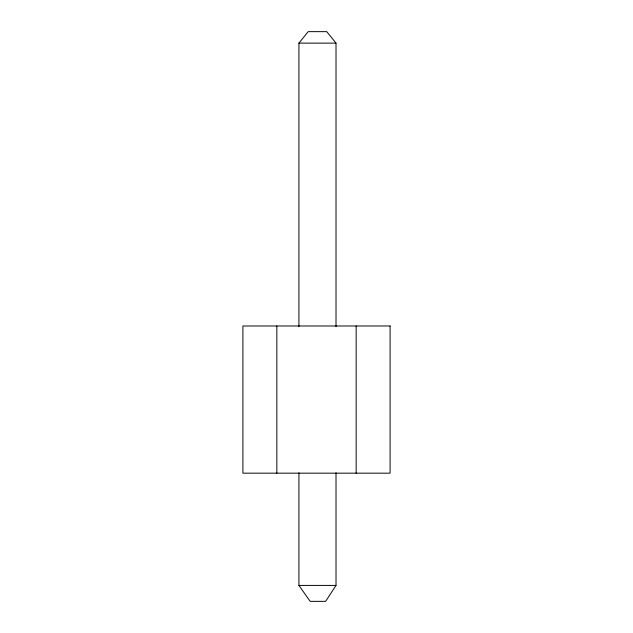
<?xml version="1.0" encoding="UTF-8"?>
<svg xmlns="http://www.w3.org/2000/svg" width="633" height="633" viewBox="0 0 633 633"><rect width="100%" height="100%" fill="white"/><g stroke="black" fill="none" stroke-linecap="round" stroke-linejoin="round"><path stroke-width="0.95" d="M336.012 472.804L336.012 585.414L325.631 601.35L310.146 601.35L298.926 585.414L298.926 472.804M298.926 326.62L298.926 43.123L308.2 31.65L326.747 31.65L336.012 43.123L336.012 326.62M298.926 43.123L336.012 43.123M298.926 585.414L336.012 585.414M356.157 325.979L356.157 473.168M276.843 325.979L276.843 473.168M390.094 325.979L242.906 325.979L242.906 473.168L390.094 473.168L390.094 325.979"/></g></svg>
